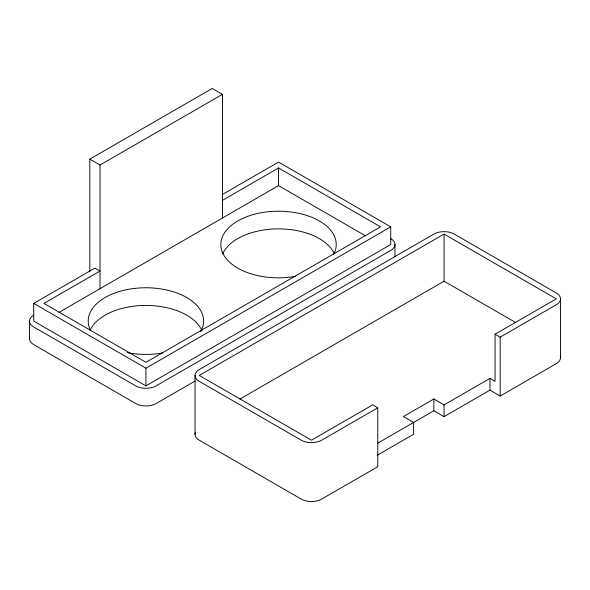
<?xml version="1.0" encoding="UTF-8"?>
<svg xmlns="http://www.w3.org/2000/svg" width="590" height="590" viewBox="0 0 590 590"><rect width="100%" height="100%" fill="white"/><g stroke="black" fill="none" stroke-linecap="round" stroke-linejoin="round"><path stroke-width="0.89" d="M89.828 271.813L89.828 159.13L212.23 88.456L222.437 94.348L222.437 218.02M89.828 159.13L100.027 165.016L222.437 94.348M222.106 194.656L278.539 162.073L390.742 226.855L390.742 244.526L145.929 385.867L33.726 321.085L33.726 303.415L94.931 268.081L100.027 271.024L43.926 303.415L145.929 362.304L380.543 226.855L278.539 167.966L222.437 200.357M58.941 312.412L278.539 185.629L365.402 235.779M33.726 303.415L145.929 368.197L390.742 226.855M377.349 455.17L413.627 434.225L413.627 422.447L403.427 416.562L433.871 398.988L444.071 404.873L489.973 378.374L495.069 381.317L495.069 334.206L556.274 298.872L444.071 234.09L199.258 375.424L311.461 440.206L372.828 404.784L377.77 407.815L377.77 466.712L321.661 499.103A14.425 8.326 0 0 1 301.261 499.103L199.258 440.214A14.425 8.326 0 0 1 195.526 432.168M195.231 380.956L156.129 403.531A14.425 8.326 0 0 1 135.73 403.531L33.726 344.641A14.425 8.326 0 0 1 29.721 337.303M239.924 399.061L444.071 281.201L515.69 322.553M377.77 407.815L321.661 440.206A14.425 8.326 0 0 1 301.261 440.206L199.258 381.317A14.425 8.326 0 0 1 199.258 369.539L433.871 234.09A14.425 8.326 0 0 1 454.271 234.09L556.274 292.979A14.425 8.326 0 0 1 556.274 304.757L500.173 337.148L495.069 334.206M377.349 443.392L433.871 410.765L444.071 416.651L489.973 390.152L500.173 396.038L556.274 363.654A14.425 8.326 0 0 0 560.279 356.316M560.5 298.872L560.5 357.761M500.173 337.148L500.173 396.038M489.973 378.374L489.973 390.152M444.071 234.09L444.071 281.201M444.071 404.873L444.071 416.651M433.871 398.988L433.871 410.765M394.968 244.526L394.968 256.893M278.539 167.966L278.539 185.629M195.032 375.424L195.032 434.321M145.929 368.197L145.929 385.867M100.027 165.016L100.027 288.694M29.5 321.085L29.5 338.749M390.742 238.633A14.425 8.326 0 0 1 390.742 250.411L156.129 385.867A14.425 8.326 0 0 1 135.73 385.867L33.726 326.971A14.425 8.326 0 0 1 33.726 315.193M295.841 276.304A57.702 33.313 0 0 1 221.139 247.962A57.702 33.313 0 0 1 284.166 211.368A57.702 33.313 0 0 1 333.682 254.334M222.651 253.899A57.702 33.313 0 0 1 277.942 228.876A57.702 33.313 0 0 1 334.117 253.235M90.034 330.481A57.702 33.313 0 0 1 146.268 305.436A57.702 33.313 0 0 1 201.994 330.857M90.668 330.666A57.702 33.313 0 0 1 146.829 287.773A57.702 33.313 0 0 1 200.652 331.646M162.862 352.931A57.702 33.313 0 0 1 127.388 352.628"/></g></svg>
